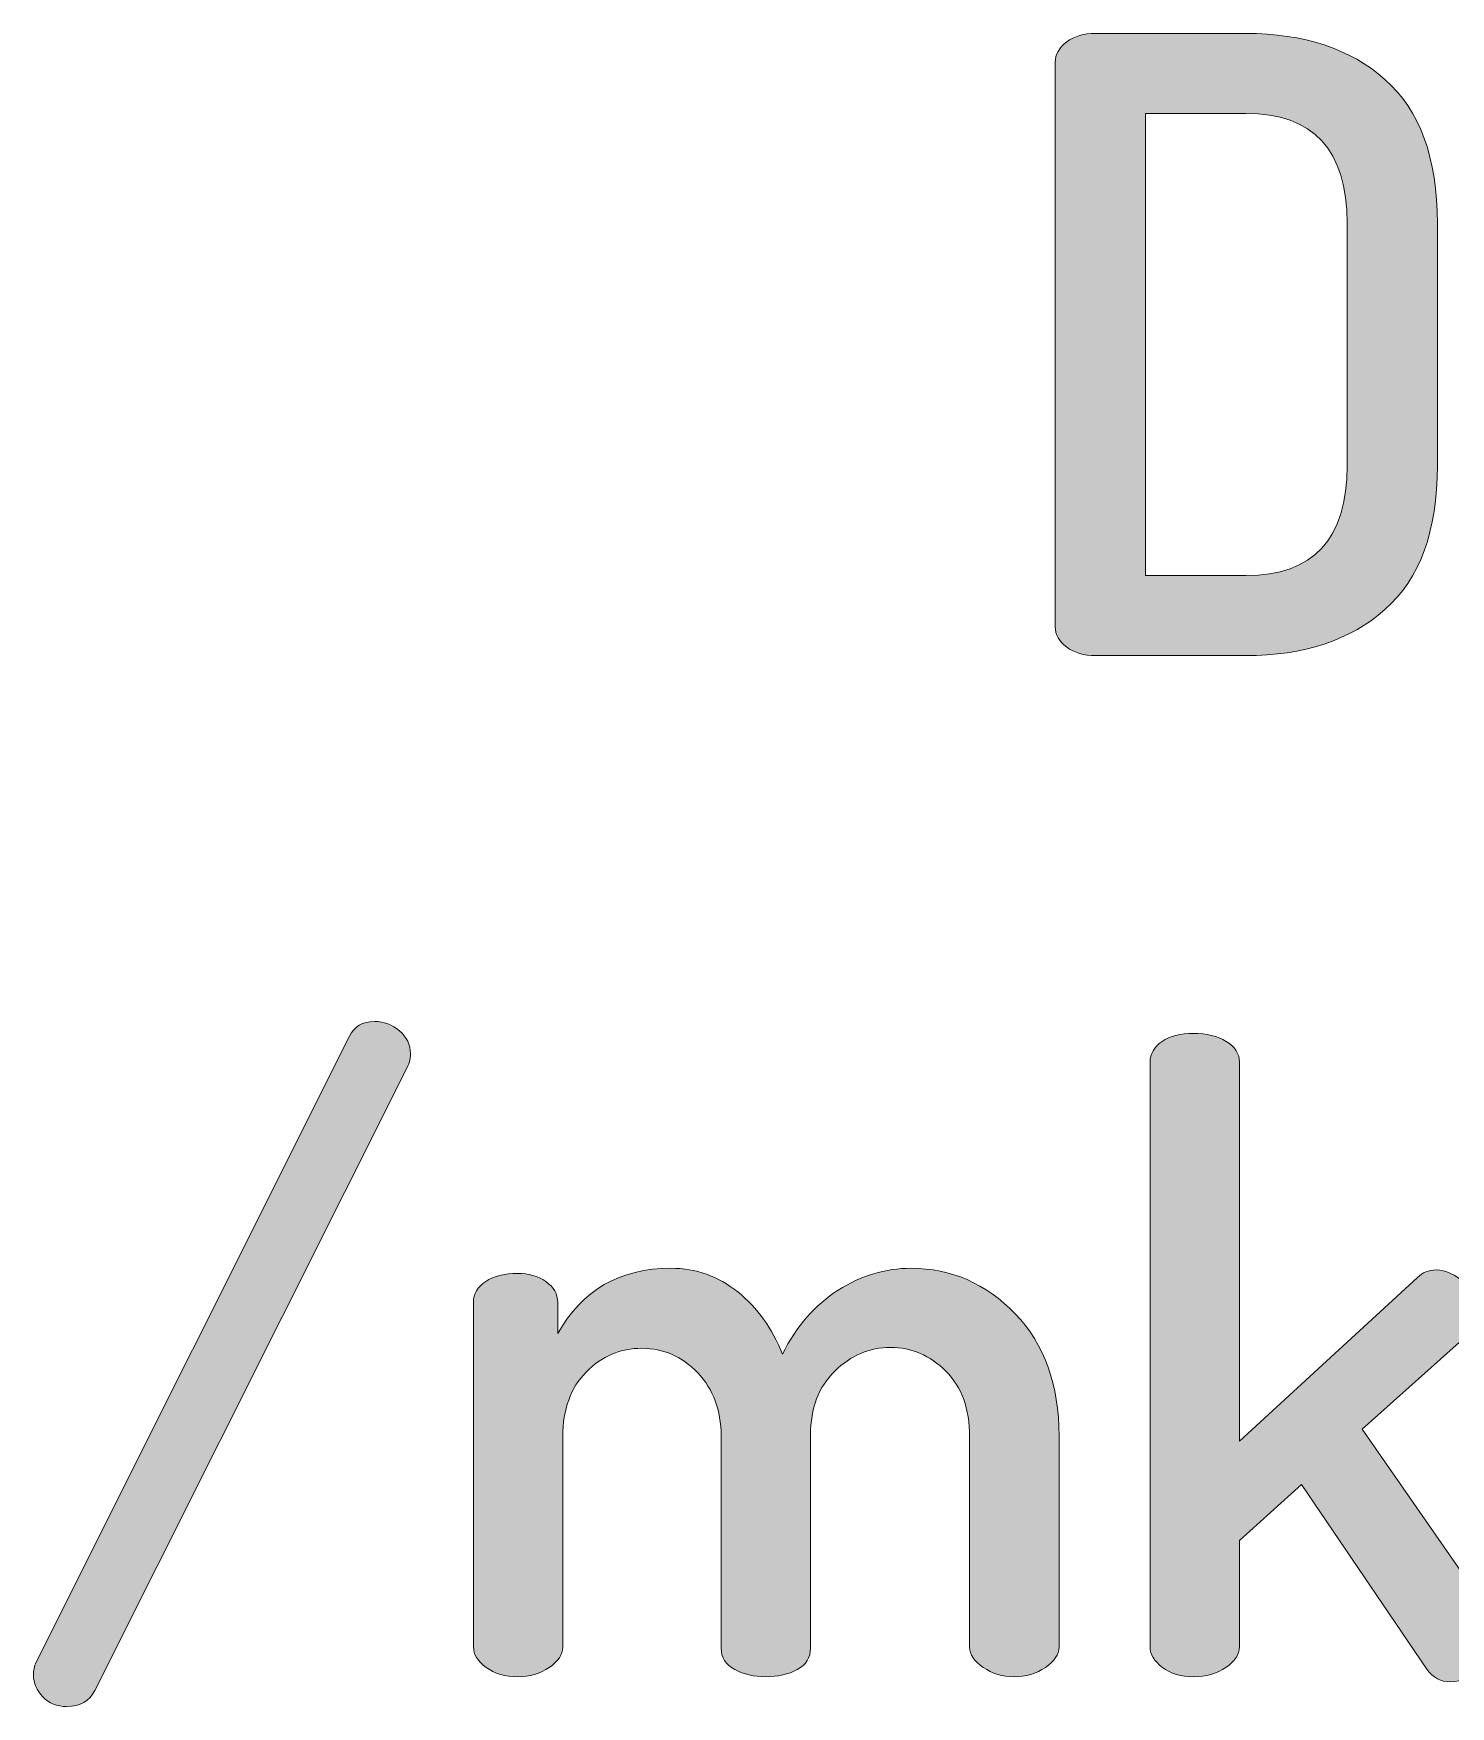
# Model space of a CAD drawing. Header units: inches. Extents: x 407.8 to 484.6, y -319.6 to -305.3.
# Drawn here: x 426.52 to 433.57, y -318.83 to -310.51 of the extents above; entities that cross this region are included whole.
import ezdxf

# ---------------------------------------------------------------- set-up
doc = ezdxf.new("R2010")
doc.units = ezdxf.units.IN
doc.header["$MEASUREMENT"] = 0
doc.layers.add('Layer 1', color=7, linetype='Continuous')

msp = doc.modelspace()

# ---------------------------------------------------------------- hatches: boundary and pattern name
at = {"layer": 'Layer 1', "true_color": 0xffffff}
h = msp.add_hatch(color=7, dxfattribs=at)
h.dxf.hatch_style = 2
edge = h.paths.add_edge_path()
edge.add_spline(control_points=[(431.6066, -313.4594), (431.6066, -313.4594), (431.6066, -310.6529), (431.6066, -310.6529), (431.6066, -310.6133), (431.6257, -310.5795), (431.6637, -310.5512), (431.7018, -310.523), (431.749, -310.5089), (431.8055, -310.5089), (431.8055, -310.5089), (432.5548, -310.5089), (432.5548, -310.5089), (432.8427, -310.5089), (433.0735, -310.585), (433.2469, -310.7374), (433.4206, -310.8899), (433.5074, -311.1283), (433.5074, -311.4528), (433.5074, -311.4528), (433.5074, -312.6595), (433.5074, -312.6595), (433.5074, -312.984), (433.4206, -313.2224), (433.2469, -313.3748), (433.0735, -313.5273), (432.8427, -313.6034), (432.5548, -313.6034), (432.5548, -313.6034), (431.8055, -313.6034), (431.8055, -313.6034), (431.749, -313.6034), (431.7018, -313.5893), (431.6637, -313.561), (431.6257, -313.533), (431.6066, -313.499), (431.6066, -313.4594)], knot_values=[0, 0, 0, 0, 1, 1, 1, 2, 2, 2, 3, 3, 3, 4, 4, 4, 5, 5, 5, 6, 6, 6, 7, 7, 7, 8, 8, 8, 9, 9, 9, 10, 10, 10, 11, 11, 11, 12, 12, 12, 12], degree=3, periodic=1)
edge = h.paths.add_edge_path()
edge.add_spline(control_points=[(432.0553, -313.2055), (432.0553, -313.2055), (432.5548, -313.2055), (432.5548, -313.2055), (432.8907, -313.2055), (433.0587, -313.0234), (433.0587, -312.6595), (433.0587, -312.6595), (433.0587, -311.4528), (433.0587, -311.4528), (433.0587, -311.0888), (432.8907, -310.9068), (432.5548, -310.9068), (432.5548, -310.9068), (432.0553, -310.9068), (432.0553, -310.9068), (432.0553, -310.9068), (432.0553, -313.2055), (432.0553, -313.2055)], knot_values=[0, 0, 0, 0, 1, 1, 1, 2, 2, 2, 3, 3, 3, 4, 4, 4, 5, 5, 5, 6, 6, 6, 6], degree=3, periodic=1)
h = msp.add_hatch(color=7, dxfattribs=at)
h.dxf.hatch_style = 2
edge = h.paths.add_edge_path()
edge.add_spline(control_points=[(426.5247, -318.6749), (426.5247, -318.6524), (426.529, -318.6312), (426.5374, -318.6114), (426.5374, -318.6114), (428.0953, -315.4999), (428.0953, -315.4999), (428.1179, -315.4491), (428.1601, -315.4236), (428.2223, -315.4236), (428.2674, -315.4236), (428.3084, -315.4393), (428.3451, -315.4703), (428.3816, -315.5013), (428.4, -315.5394), (428.4, -315.5845), (428.4, -315.61), (428.3944, -315.6326), (428.3832, -315.6524), (428.3832, -315.6524), (426.8294, -318.7511), (426.8294, -318.7511), (426.8041, -318.8047), (426.7576, -318.8315), (426.6897, -318.8315), (426.6418, -318.8315), (426.6022, -318.8153), (426.5712, -318.783), (426.5402, -318.7504), (426.5247, -318.7144), (426.5247, -318.6749)], knot_values=[0, 0, 0, 0, 1, 1, 1, 2, 2, 2, 3, 3, 3, 4, 4, 4, 5, 5, 5, 6, 6, 6, 7, 7, 7, 8, 8, 8, 9, 9, 9, 10, 10, 10, 10], degree=3, periodic=1)
h = msp.add_hatch(color=7, dxfattribs=at)
h.dxf.hatch_style = 2
edge = h.paths.add_edge_path()
edge.add_spline(control_points=[(432.0787, -318.5353), (432.0787, -318.5353), (432.0787, -315.6269), (432.0787, -315.6269), (432.0787, -315.5845), (432.0985, -315.5501), (432.138, -315.5232), (432.1776, -315.4963), (432.2298, -315.4831), (432.2947, -315.4831), (432.3595, -315.4831), (432.4139, -315.4963), (432.4577, -315.5232), (432.5014, -315.5501), (432.5233, -315.5845), (432.5233, -315.6269), (432.5233, -315.6269), (432.5233, -317.5107), (432.5233, -317.5107), (432.5233, -317.5107), (433.408, -316.698), (433.408, -316.698), (433.4335, -316.6725), (433.4645, -316.6599), (433.5012, -316.6599), (433.5491, -316.6599), (433.5971, -316.6825), (433.645, -316.7276), (433.6931, -316.7727), (433.717, -316.8208), (433.717, -316.8714), (433.717, -316.9083), (433.7043, -316.9393), (433.679, -316.9646), (433.679, -316.9646), (433.1329, -317.4514), (433.1329, -317.4514), (433.1329, -317.4514), (433.7975, -318.4083), (433.7975, -318.4083), (433.8143, -318.4336), (433.823, -318.4589), (433.823, -318.4844), (433.823, -318.5353), (433.7947, -318.5854), (433.7382, -318.6346), (433.6817, -318.6841), (433.6268, -318.7087), (433.5732, -318.7087), (433.5251, -318.7087), (433.4857, -318.6877), (433.4545, -318.6453), (433.4545, -318.6453), (432.8323, -317.7267), (432.8323, -317.7267), (432.8323, -317.7267), (432.5233, -318.0061), (432.5233, -318.0061), (432.5233, -318.0061), (432.5233, -318.5353), (432.5233, -318.5353), (432.5233, -318.5719), (432.5006, -318.6059), (432.4556, -318.6369), (432.4103, -318.6679), (432.3567, -318.6834), (432.2947, -318.6834), (432.2325, -318.6834), (432.181, -318.6679), (432.1402, -318.6369), (432.0992, -318.6059), (432.0787, -318.5719), (432.0787, -318.5353)], knot_values=[0, 0, 0, 0, 1, 1, 1, 2, 2, 2, 3, 3, 3, 4, 4, 4, 5, 5, 5, 6, 6, 6, 7, 7, 7, 8, 8, 8, 9, 9, 9, 10, 10, 10, 11, 11, 11, 12, 12, 12, 13, 13, 13, 14, 14, 14, 15, 15, 15, 16, 16, 16, 17, 17, 17, 18, 18, 18, 19, 19, 19, 20, 20, 20, 21, 21, 21, 22, 22, 22, 23, 23, 23, 24, 24, 24, 24], degree=3, periodic=1)
h = msp.add_hatch(color=7, dxfattribs=at)
h.dxf.hatch_style = 2
edge = h.paths.add_edge_path()
edge.add_spline(control_points=[(428.7132, -318.5353), (428.7132, -318.5353), (428.7132, -316.8208), (428.7132, -316.8208), (428.7132, -316.7784), (428.7335, -316.7438), (428.7745, -316.7169), (428.8153, -316.6902), (428.8684, -316.6768), (428.9333, -316.6768), (428.9869, -316.6768), (429.0334, -316.6904), (429.073, -316.7174), (429.1125, -316.7447), (429.1323, -316.7796), (429.1323, -316.8223), (429.1323, -316.8223), (429.1323, -316.9765), (429.1323, -316.9765), (429.2536, -316.7598), (429.4413, -316.6515), (429.6952, -316.6515), (429.8194, -316.6515), (429.9302, -316.6906), (430.0277, -316.769), (430.125, -316.8473), (430.1991, -316.9507), (430.2499, -317.0788), (430.3203, -316.9393), (430.4128, -316.833), (430.527, -316.7603), (430.6414, -316.6878), (430.762, -316.6515), (430.8891, -316.6515), (431.0894, -316.6515), (431.2622, -316.7269), (431.4076, -316.8778), (431.553, -317.0289), (431.6257, -317.2313), (431.6257, -317.4854), (431.6257, -317.4854), (431.6257, -318.5353), (431.6257, -318.5353), (431.6257, -318.5719), (431.6031, -318.6059), (431.558, -318.6369), (431.5127, -318.6679), (431.4607, -318.6834), (431.4012, -318.6834), (431.3449, -318.6834), (431.2941, -318.6679), (431.249, -318.6369), (431.2037, -318.606), (431.1811, -318.5723), (431.1811, -318.5356), (431.1811, -318.5356), (431.1811, -317.4885), (431.1811, -317.4885), (431.1811, -317.3505), (431.1416, -317.2421), (431.0626, -317.1634), (430.9835, -317.0845), (430.8919, -317.0451), (430.7875, -317.0451), (430.6831, -317.0451), (430.5906, -317.0845), (430.5102, -317.1634), (430.4297, -317.2421), (430.3896, -317.3477), (430.3896, -317.48), (430.3896, -317.48), (430.3896, -318.5399), (430.3896, -318.5399), (430.3896, -318.5878), (430.3677, -318.6236), (430.3239, -318.6476), (430.2802, -318.6715), (430.2271, -318.6834), (430.1651, -318.6834), (430.1086, -318.6834), (430.0578, -318.6715), (430.0129, -318.6476), (429.9676, -318.6236), (429.945, -318.5878), (429.945, -318.5399), (429.945, -318.5399), (429.945, -317.4842), (429.945, -317.4842), (429.945, -317.3575), (429.9062, -317.2533), (429.8285, -317.1717), (429.751, -317.0902), (429.6585, -317.0494), (429.5514, -317.0494), (429.4441, -317.0494), (429.3516, -317.0888), (429.2741, -317.1675), (429.1964, -317.2464), (429.1576, -317.3534), (429.1576, -317.4885), (429.1576, -317.4885), (429.1576, -318.5356), (429.1576, -318.5356), (429.1576, -318.5723), (429.135, -318.606), (429.0899, -318.6369), (429.0448, -318.6679), (428.9926, -318.6834), (428.9333, -318.6834), (428.8712, -318.6834), (428.819, -318.6679), (428.7766, -318.6369), (428.7344, -318.6059), (428.7132, -318.5719), (428.7132, -318.5353)], knot_values=[0, 0, 0, 0, 1, 1, 1, 2, 2, 2, 3, 3, 3, 4, 4, 4, 5, 5, 5, 6, 6, 6, 7, 7, 7, 8, 8, 8, 9, 9, 9, 10, 10, 10, 11, 11, 11, 12, 12, 12, 13, 13, 13, 14, 14, 14, 15, 15, 15, 16, 16, 16, 17, 17, 17, 18, 18, 18, 19, 19, 19, 20, 20, 20, 21, 21, 21, 22, 22, 22, 23, 23, 23, 24, 24, 24, 25, 25, 25, 26, 26, 26, 27, 27, 27, 28, 28, 28, 29, 29, 29, 30, 30, 30, 31, 31, 31, 32, 32, 32, 33, 33, 33, 34, 34, 34, 35, 35, 35, 36, 36, 36, 37, 37, 37, 38, 38, 38, 38], degree=3, periodic=1)

# ---------------------------------------------------------------- linework, layer by layer
at = {"layer": 'Layer 1', "lineweight": 0}
for points, knots in [([(431.6066, -313.4594), (431.6066, -313.4594), (431.6066, -310.6529), (431.6066, -310.6529), (431.6066, -310.6133), (431.6257, -310.5795), (431.6637, -310.5512), (431.7018, -310.523), (431.749, -310.5089), (431.8055, -310.5089), (431.8055, -310.5089), (432.5548, -310.5089), (432.5548, -310.5089), (432.8427, -310.5089), (433.0735, -310.585), (433.2469, -310.7374), (433.4206, -310.8899), (433.5074, -311.1283), (433.5074, -311.4528), (433.5074, -311.4528), (433.5074, -312.6595), (433.5074, -312.6595), (433.5074, -312.984), (433.4206, -313.2224), (433.2469, -313.3748), (433.0735, -313.5273), (432.8427, -313.6034), (432.5548, -313.6034), (432.5548, -313.6034), (431.8055, -313.6034), (431.8055, -313.6034), (431.749, -313.6034), (431.7018, -313.5893), (431.6637, -313.561), (431.6257, -313.533), (431.6066, -313.499), (431.6066, -313.4594)], [0, 0, 0, 0, 1, 1, 1, 2, 2, 2, 3, 3, 3, 4, 4, 4, 5, 5, 5, 6, 6, 6, 7, 7, 7, 8, 8, 8, 9, 9, 9, 10, 10, 10, 11, 11, 11, 12, 12, 12, 12]), ([(432.0553, -313.2055), (432.0553, -313.2055), (432.5548, -313.2055), (432.5548, -313.2055), (432.8907, -313.2055), (433.0587, -313.0234), (433.0587, -312.6595), (433.0587, -312.6595), (433.0587, -311.4528), (433.0587, -311.4528), (433.0587, -311.0888), (432.8907, -310.9068), (432.5548, -310.9068), (432.5548, -310.9068), (432.0553, -310.9068), (432.0553, -310.9068), (432.0553, -310.9068), (432.0553, -313.2055), (432.0553, -313.2055)], [0, 0, 0, 0, 1, 1, 1, 2, 2, 2, 3, 3, 3, 4, 4, 4, 5, 5, 5, 6, 6, 6, 6]), ([(426.5247, -318.6749), (426.5247, -318.6524), (426.529, -318.6312), (426.5374, -318.6114), (426.5374, -318.6114), (428.0953, -315.4999), (428.0953, -315.4999), (428.1179, -315.4491), (428.1601, -315.4236), (428.2223, -315.4236), (428.2674, -315.4236), (428.3084, -315.4393), (428.3451, -315.4703), (428.3816, -315.5013), (428.4, -315.5394), (428.4, -315.5845), (428.4, -315.61), (428.3944, -315.6326), (428.3832, -315.6524), (428.3832, -315.6524), (426.8294, -318.7511), (426.8294, -318.7511), (426.8041, -318.8047), (426.7576, -318.8315), (426.6897, -318.8315), (426.6418, -318.8315), (426.6022, -318.8153), (426.5712, -318.783), (426.5402, -318.7504), (426.5247, -318.7144), (426.5247, -318.6749)], [0, 0, 0, 0, 1, 1, 1, 2, 2, 2, 3, 3, 3, 4, 4, 4, 5, 5, 5, 6, 6, 6, 7, 7, 7, 8, 8, 8, 9, 9, 9, 10, 10, 10, 10]), ([(432.0787, -318.5353), (432.0787, -318.5353), (432.0787, -315.6269), (432.0787, -315.6269), (432.0787, -315.5845), (432.0985, -315.5501), (432.138, -315.5232), (432.1776, -315.4963), (432.2298, -315.4831), (432.2947, -315.4831), (432.3595, -315.4831), (432.4139, -315.4963), (432.4577, -315.5232), (432.5014, -315.5501), (432.5233, -315.5845), (432.5233, -315.6269), (432.5233, -315.6269), (432.5233, -317.5107), (432.5233, -317.5107), (432.5233, -317.5107), (433.408, -316.698), (433.408, -316.698), (433.4335, -316.6725), (433.4645, -316.6599), (433.5012, -316.6599), (433.5491, -316.6599), (433.5971, -316.6825), (433.645, -316.7276), (433.6931, -316.7727), (433.717, -316.8208), (433.717, -316.8714), (433.717, -316.9083), (433.7043, -316.9393), (433.679, -316.9646), (433.679, -316.9646), (433.1329, -317.4514), (433.1329, -317.4514), (433.1329, -317.4514), (433.7975, -318.4083), (433.7975, -318.4083), (433.8143, -318.4336), (433.823, -318.4589), (433.823, -318.4844), (433.823, -318.5353), (433.7947, -318.5854), (433.7382, -318.6346), (433.6817, -318.6841), (433.6268, -318.7087), (433.5732, -318.7087), (433.5251, -318.7087), (433.4857, -318.6877), (433.4545, -318.6453), (433.4545, -318.6453), (432.8323, -317.7267), (432.8323, -317.7267), (432.8323, -317.7267), (432.5233, -318.0061), (432.5233, -318.0061), (432.5233, -318.0061), (432.5233, -318.5353), (432.5233, -318.5353), (432.5233, -318.5719), (432.5006, -318.6059), (432.4556, -318.6369), (432.4103, -318.6679), (432.3567, -318.6834), (432.2947, -318.6834), (432.2325, -318.6834), (432.181, -318.6679), (432.1402, -318.6369), (432.0992, -318.6059), (432.0787, -318.5719), (432.0787, -318.5353)], [0, 0, 0, 0, 1, 1, 1, 2, 2, 2, 3, 3, 3, 4, 4, 4, 5, 5, 5, 6, 6, 6, 7, 7, 7, 8, 8, 8, 9, 9, 9, 10, 10, 10, 11, 11, 11, 12, 12, 12, 13, 13, 13, 14, 14, 14, 15, 15, 15, 16, 16, 16, 17, 17, 17, 18, 18, 18, 19, 19, 19, 20, 20, 20, 21, 21, 21, 22, 22, 22, 23, 23, 23, 24, 24, 24, 24]), ([(428.7132, -318.5353), (428.7132, -318.5353), (428.7132, -316.8208), (428.7132, -316.8208), (428.7132, -316.7784), (428.7335, -316.7438), (428.7745, -316.7169), (428.8153, -316.6902), (428.8684, -316.6768), (428.9333, -316.6768), (428.9869, -316.6768), (429.0334, -316.6904), (429.073, -316.7174), (429.1125, -316.7447), (429.1323, -316.7796), (429.1323, -316.8223), (429.1323, -316.8223), (429.1323, -316.9765), (429.1323, -316.9765), (429.2536, -316.7598), (429.4413, -316.6515), (429.6952, -316.6515), (429.8194, -316.6515), (429.9302, -316.6906), (430.0277, -316.769), (430.125, -316.8473), (430.1991, -316.9507), (430.2499, -317.0788), (430.3203, -316.9393), (430.4128, -316.833), (430.527, -316.7603), (430.6414, -316.6878), (430.762, -316.6515), (430.8891, -316.6515), (431.0894, -316.6515), (431.2622, -316.7269), (431.4076, -316.8778), (431.553, -317.0289), (431.6257, -317.2313), (431.6257, -317.4854), (431.6257, -317.4854), (431.6257, -318.5353), (431.6257, -318.5353), (431.6257, -318.5719), (431.6031, -318.6059), (431.558, -318.6369), (431.5127, -318.6679), (431.4607, -318.6834), (431.4012, -318.6834), (431.3449, -318.6834), (431.2941, -318.6679), (431.249, -318.6369), (431.2037, -318.606), (431.1811, -318.5723), (431.1811, -318.5356), (431.1811, -318.5356), (431.1811, -317.4885), (431.1811, -317.4885), (431.1811, -317.3505), (431.1416, -317.2421), (431.0626, -317.1634), (430.9835, -317.0845), (430.8919, -317.0451), (430.7875, -317.0451), (430.6831, -317.0451), (430.5906, -317.0845), (430.5102, -317.1634), (430.4297, -317.2421), (430.3896, -317.3477), (430.3896, -317.48), (430.3896, -317.48), (430.3896, -318.5399), (430.3896, -318.5399), (430.3896, -318.5878), (430.3677, -318.6236), (430.3239, -318.6476), (430.2802, -318.6715), (430.2271, -318.6834), (430.1651, -318.6834), (430.1086, -318.6834), (430.0578, -318.6715), (430.0129, -318.6476), (429.9676, -318.6236), (429.945, -318.5878), (429.945, -318.5399), (429.945, -318.5399), (429.945, -317.4842), (429.945, -317.4842), (429.945, -317.3575), (429.9062, -317.2533), (429.8285, -317.1717), (429.751, -317.0902), (429.6585, -317.0494), (429.5514, -317.0494), (429.4441, -317.0494), (429.3516, -317.0888), (429.2741, -317.1675), (429.1964, -317.2464), (429.1576, -317.3534), (429.1576, -317.4885), (429.1576, -317.4885), (429.1576, -318.5356), (429.1576, -318.5356), (429.1576, -318.5723), (429.135, -318.606), (429.0899, -318.6369), (429.0448, -318.6679), (428.9926, -318.6834), (428.9333, -318.6834), (428.8712, -318.6834), (428.819, -318.6679), (428.7766, -318.6369), (428.7344, -318.6059), (428.7132, -318.5719), (428.7132, -318.5353)], [0, 0, 0, 0, 1, 1, 1, 2, 2, 2, 3, 3, 3, 4, 4, 4, 5, 5, 5, 6, 6, 6, 7, 7, 7, 8, 8, 8, 9, 9, 9, 10, 10, 10, 11, 11, 11, 12, 12, 12, 13, 13, 13, 14, 14, 14, 15, 15, 15, 16, 16, 16, 17, 17, 17, 18, 18, 18, 19, 19, 19, 20, 20, 20, 21, 21, 21, 22, 22, 22, 23, 23, 23, 24, 24, 24, 25, 25, 25, 26, 26, 26, 27, 27, 27, 28, 28, 28, 29, 29, 29, 30, 30, 30, 31, 31, 31, 32, 32, 32, 33, 33, 33, 34, 34, 34, 35, 35, 35, 36, 36, 36, 37, 37, 37, 38, 38, 38, 38])]:
    msp.add_open_spline(points, degree=3, knots=knots, dxfattribs=at)

doc.saveas('drawing.dxf')
